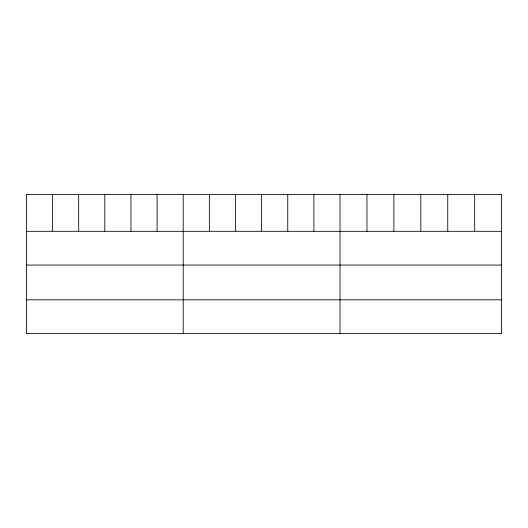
<?xml version="1.0" encoding="UTF-8"?>
<svg xmlns="http://www.w3.org/2000/svg" width="528" height="528" viewBox="0 0 528 528"><rect width="100%" height="100%" fill="white"/><g stroke="black" fill="none" stroke-linecap="round" stroke-linejoin="round"><path stroke-width="0.79" d="M501.6 231.317L501.6 333.577L26.4 333.577L26.4 194.423L501.6 194.423L501.6 231.317L26.4 231.317M26.4 265.063L501.6 265.063M26.4 299.831L501.6 299.831M474.672 194.423L474.672 231.317M447.744 194.423L447.744 231.317M420.816 194.423L420.816 231.317M393.888 194.423L393.888 231.317M366.96 194.423L366.96 231.317M340.032 194.423L340.032 333.577M313.896 194.423L313.896 231.317M287.76 194.423L287.76 231.317M261.624 194.423L261.624 231.317M235.488 194.423L235.488 231.317M209.352 194.423L209.352 231.317M183.216 194.423L183.216 333.577M157.08 194.423L157.08 231.317M130.944 194.423L130.944 231.317M104.808 194.423L104.808 231.317M78.672 194.423L78.672 231.317M52.536 194.423L52.536 231.317"/></g></svg>
